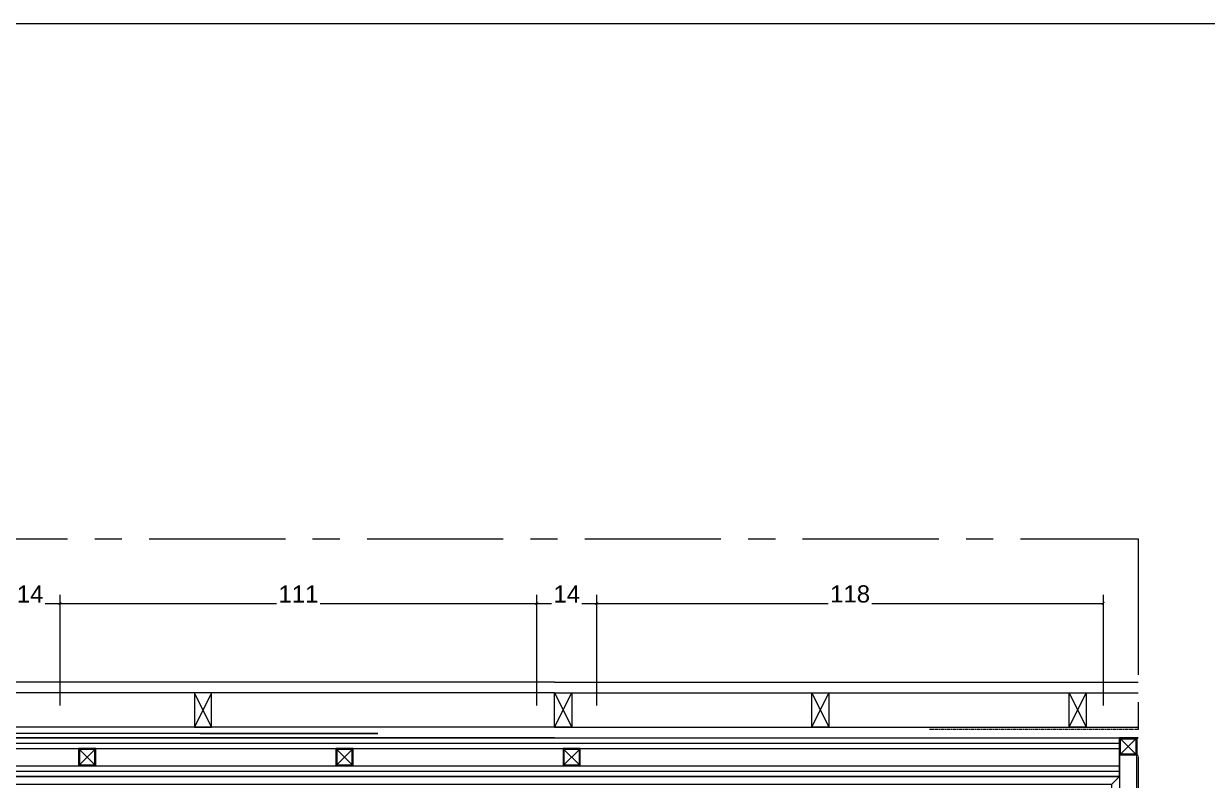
# Model space of a CAD drawing. Header units: millimetres. Extents: x 29001 to 40804, y -8833 to -5892.
# Drawn here: x 35714.1 to 35990.2, y -6088.4 to -5911.9 of the extents above; entities that cross this region are included whole.
import ezdxf
from ezdxf.enums import TextEntityAlignment as Align

# ---------------------------------------------------------------- set-up
doc = ezdxf.new("R2010")
doc.units = ezdxf.units.MM
doc.linetypes.add('CENTER', pattern=[50.8, 31.75, -6.35, 6.35, -6.35])
doc.linetypes.add('DOT', pattern=[3.002, 0.002, -3])
doc.layers.get('0').update_dxf_attribs({"lineweight": 0})
doc.layers.get('Defpoints').update_dxf_attribs({"lineweight": 0})
for name, color, linetype, lineweight in [('anahtar', 9, 'Continuous', 0), ('xxx_Auto_Duvar_Yesil Alcipan', 93, 'Continuous', 0), ('xxx_Auto_Kaplama_Ahşap', 34, 'Continuous', 0), ('xxx_Auto_Konstruksiyon_Metal', 141, 'Continuous', 0), ('xxx_Auto_Olcu_Ic', 33, 'Continuous', 0), ('xxx_Auto_Tefris_Silik', 252, 'Continuous', 0), ('xxx_Auto_Yardimci_Aks', 30, 'CENTER', 0), ('xxx_Auto_Yardimci_Lejand', 7, 'Continuous', 0), ('xxx_Auto_Yardimci_Metraj', 81, 'Continuous', 0), ('Y_DUVAR ALCIPAN', 6, 'Continuous', 0), ('Y_DUVAR KONST', 254, 'Continuous', 0)]:
    doc.layers.add(name, color=color, linetype=linetype, lineweight=lineweight)
doc.styles.add('AUTOBAN', font='')
doc.styles.get('AUTOBAN').set_extended_font_data('Helvetica Normal Tr')
doc.dimstyles.new('AUTO_DIM_1-20', dxfattribs={"dimtxt": 4, "dimasz": 0.75, "dimexe": 2, "dimexo": 10, "dimgap": 0.2, "dimtad": 1, "dimdec": 0, "dimrnd": 0.5, "dimdsep": 46, "dimtxsty": 'AUTOBAN', "dimblk": 'ARCHTICK', "dimcen": 2, "dimclrd": 256, "dimclre": 256, "dimclrt": 256, "dimadec": 0, "dimazin": 0, "dimtfac": 1, "dimtdec": 0, "dimtix": 1, "dimtofl": 0, "dimtmove": 1, "dimatfit": 3, "dimfxl": 1, "dimtolj": 1, "dimtzin": 0, "dimlwd": -1, "dimlwe": -1, "dimarcsym": 0})

# ---------------------------------------------------------------- blocks, each defined once
blk = doc.blocks.new('AUTO_LAYOUT_A0')
at = {"layer": 'xxx_Auto_Yardimci_Metraj', "color": 1}
blk.add_lwpolyline([(42, 84), (-76.8, 84), (-76.8, 0), (42, 0)], close=True, dxfattribs=at)
at = {"layer": 'xxx_Auto_Yardimci_Lejand', "style": 'AUTOBAN'}
for tag, p in [('PROJEADI', (36.802, 80.231)), ('REVIZYON', (37.278, 12.602)), ('REVIZYON', (37.278, 12.167)), ('REVIZYON', (37.278, 11.732)), ('REVIZYON', (37.278, 11.297)), ('ÇİZİMADI', (36.802, 10.22)), ('PNO', (38.791, 9.704)), ('OLCEK', (38.791, 9.269)), ('ÇİZEN', (38.791, 8.834)), ('KONTROL', (38.791, 8.399)), ('TARIH', (38.791, 7.964)), ('PROJENO', (38.791, 7.529))]:
    blk.add_attdef(tag, text='', height=0.2, dxfattribs=at).set_placement(p, align=Align.TOP_LEFT)
for tag, p in [('TARIH', (41.806, 12.602)), ('TARIH', (41.806, 12.167)), ('TARIH', (41.806, 11.732)), ('TARIH', (41.806, 11.297)), ('PNO', (38.677, 9.704)), ('SIZE', (41.803, 9.704))]:
    blk.add_attdef(tag, text='', height=0.2, dxfattribs=at).set_placement(p, align=Align.TOP_RIGHT)
for tag, p in [('PRJT', (38.677, 6.778)), ('DC', (39.765, 6.778)), ('SSN', (40.788, 6.778))]:
    blk.add_attdef(tag, text='', height=0.2, dxfattribs=at).set_placement(p, align=Align.TOP_CENTER)
blk = doc.blocks.new('KUTU PROFIL 40X80')
for p, q in [((8, 0), (0, -4)), ((0, 0), (8, -4))]:
    blk.add_line(p, q)
blk.add_lwpolyline([(0, 0), (8, 0), (8, -4), (0, -4)], close=True)
blk = doc.blocks.new('40x40 kutu profil')
at = {"layer": 'xxx_Auto_Konstruksiyon_Metal'}
for points in [[(-1674.77, -595.98), (-1674.77, -599.98), (-1670.77, -599.98), (-1670.77, -595.98), (-1674.77, -595.98)], [(-1670.97, -596.18), (-1674.57, -599.78)], [(-1674.57, -596.18), (-1670.97, -599.78)]]:
    blk.add_lwpolyline(points, dxfattribs=at)
blk.add_lwpolyline([(-1674.57, -596.18), (-1674.57, -599.78), (-1670.97, -599.78), (-1670.97, -596.18)], close=True, dxfattribs=at)
blk = doc.blocks.new('_ArchTick')
at = {"color": 0, "linetype": 'ByBlock', "const_width": 0.15}
blk.add_lwpolyline([(-0.5, -0.5), (0.5, 0.5)], dxfattribs=at)
blk = doc.blocks.new('*D318')
at = {"layer": 'Defpoints', "color": 0, "transparency": 16777216}
for p in [(35722.61, -6047.14), (35708.62, -6080.94, 0.02), (35722.61, -6080.94, 0.02)]:
    blk.add_point(p, dxfattribs=at)
at = {"layer": 'xxx_Auto_Olcu_Ic', "transparency": 16777216}
for p, q in [((35708.62, -6070.94), (35708.62, -6045.14)), ((35722.61, -6070.94), (35722.61, -6045.14)), ((35708.62, -6047.14), (35722.61, -6047.14))]:
    blk.add_line(p, q, dxfattribs=at)
at = {"layer": 'xxx_Auto_Olcu_Ic', "transparency": 16777216, "xscale": 0.75, "yscale": 0.75, "zscale": 0.75, "rotation": 180}
blk.add_blockref('_ArchTick', (35708.62, -6047.14), dxfattribs=at)
at = {"layer": 'xxx_Auto_Olcu_Ic', "transparency": 16777216, "xscale": 0.75, "yscale": 0.75, "zscale": 0.75}
blk.add_blockref('_ArchTick', (35722.61, -6047.14), dxfattribs=at)
at = {"layer": 'xxx_Auto_Olcu_Ic', "transparency": 16777216, "insert": (35715.62, -6044.94), "char_height": 4, "attachment_point": 5, "style": 'AUTOBAN', "bg_fill": 3, "box_fill_scale": 1.1, "bg_fill_color": 256, "bg_fill_true_color": 13158600, "bg_fill_transparency": 0}
blk.add_mtext('\\A1;14', dxfattribs=at)
blk = doc.blocks.new('*D319')
at = {"layer": 'Defpoints', "color": 0, "transparency": 16777216}
for p in [(35833.77, -6047.14), (35722.61, -6080.94, 0.02), (35833.77, -6080.94, 0.02)]:
    blk.add_point(p, dxfattribs=at)
at = {"layer": 'xxx_Auto_Olcu_Ic', "transparency": 16777216}
for p, q in [((35722.61, -6070.94), (35722.61, -6045.14)), ((35833.77, -6070.94), (35833.77, -6045.14)), ((35722.61, -6047.14), (35833.77, -6047.14))]:
    blk.add_line(p, q, dxfattribs=at)
at = {"layer": 'xxx_Auto_Olcu_Ic', "transparency": 16777216, "xscale": 0.75, "yscale": 0.75, "zscale": 0.75, "rotation": 180}
blk.add_blockref('_ArchTick', (35722.61, -6047.14), dxfattribs=at)
at = {"layer": 'xxx_Auto_Olcu_Ic', "transparency": 16777216, "xscale": 0.75, "yscale": 0.75, "zscale": 0.75}
blk.add_blockref('_ArchTick', (35833.77, -6047.14), dxfattribs=at)
at = {"layer": 'xxx_Auto_Olcu_Ic', "transparency": 16777216, "insert": (35778.19, -6044.94), "char_height": 4, "attachment_point": 5, "style": 'AUTOBAN', "bg_fill": 3, "box_fill_scale": 1.1, "bg_fill_color": 256, "bg_fill_true_color": 13158600, "bg_fill_transparency": 0}
blk.add_mtext('\\A1;111', dxfattribs=at)
blk = doc.blocks.new('*D320')
at = {"layer": 'Defpoints', "color": 0, "transparency": 16777216}
for p in [(35847.77, -6047.14), (35833.77, -6080.94, 0.02), (35847.77, -6080.94, 0.02)]:
    blk.add_point(p, dxfattribs=at)
at = {"layer": 'xxx_Auto_Olcu_Ic', "transparency": 16777216}
for p, q in [((35833.77, -6070.94), (35833.77, -6045.14)), ((35847.77, -6070.94), (35847.77, -6045.14)), ((35833.77, -6047.14), (35847.77, -6047.14))]:
    blk.add_line(p, q, dxfattribs=at)
at = {"layer": 'xxx_Auto_Olcu_Ic', "transparency": 16777216, "xscale": 0.75, "yscale": 0.75, "zscale": 0.75, "rotation": 180}
blk.add_blockref('_ArchTick', (35833.77, -6047.14), dxfattribs=at)
at = {"layer": 'xxx_Auto_Olcu_Ic', "transparency": 16777216, "xscale": 0.75, "yscale": 0.75, "zscale": 0.75}
blk.add_blockref('_ArchTick', (35847.77, -6047.14), dxfattribs=at)
at = {"layer": 'xxx_Auto_Olcu_Ic', "transparency": 16777216, "insert": (35840.77, -6044.94), "char_height": 4, "attachment_point": 5, "style": 'AUTOBAN', "bg_fill": 3, "box_fill_scale": 1.1, "bg_fill_color": 256, "bg_fill_true_color": 13158600, "bg_fill_transparency": 0}
blk.add_mtext('\\A1;14', dxfattribs=at)
blk = doc.blocks.new('*D321')
at = {"layer": 'Defpoints', "color": 0, "transparency": 16777216}
for p in [(35965.93, -6047.14), (35847.77, -6080.94, 0.02), (35965.93, -6080.94, 0.02)]:
    blk.add_point(p, dxfattribs=at)
at = {"layer": 'xxx_Auto_Olcu_Ic', "transparency": 16777216}
for p, q in [((35847.77, -6070.94), (35847.77, -6045.14)), ((35965.93, -6070.94), (35965.93, -6045.14)), ((35847.77, -6047.14), (35965.93, -6047.14))]:
    blk.add_line(p, q, dxfattribs=at)
at = {"layer": 'xxx_Auto_Olcu_Ic', "transparency": 16777216, "xscale": 0.75, "yscale": 0.75, "zscale": 0.75, "rotation": 180}
blk.add_blockref('_ArchTick', (35847.77, -6047.14), dxfattribs=at)
at = {"layer": 'xxx_Auto_Olcu_Ic', "transparency": 16777216, "xscale": 0.75, "yscale": 0.75, "zscale": 0.75}
blk.add_blockref('_ArchTick', (35965.93, -6047.14), dxfattribs=at)
at = {"layer": 'xxx_Auto_Olcu_Ic', "transparency": 16777216, "insert": (35906.85, -6044.94), "char_height": 4, "attachment_point": 5, "style": 'AUTOBAN', "bg_fill": 3, "box_fill_scale": 1.1, "bg_fill_color": 256, "bg_fill_true_color": 13158600, "bg_fill_transparency": 0}
blk.add_mtext('\\A1;118', dxfattribs=at)

msp = doc.modelspace()

# ---------------------------------------------------------------- linework, layer by layer
at = {"color": 8, "true_color": 0x6e6e6e}
for p, q in [((35796.75, -6077.5, 0.02), (35646.89, -6077.5, 0.02)), ((35796.75, -6077.5, 0.02), (35755.25, -6077.5, 0.02)), ((35755.25, -6077.5, 0.02), (35755.25, -6077.5, 0.02)), ((35755.25, -6077.5, 0.02), (35796.75, -6077.5, 0.02)), ((35796.75, -6077.5, 0.02), (35796.75, -6077.5, 0.02))]:
    msp.add_line(p, q, dxfattribs=at)
at = {"layer": 'anahtar', "lineweight": 0}
for p, q in [((35837.93, -6065.5, 0.02), (35336.99, -6065.5, 0.02)), ((35837.93, -6065.5, 0.02), (35974.01, -6065.5, 0.02)), ((35837.93, -6068, 0.02), (35336.99, -6068, 0.02)), ((35837.93, -6068, 0.02), (35974.01, -6068, 0.02)), ((35837.93, -6076, 0.02), (35336.99, -6076, 0.02)), ((35837.93, -6078.5, 0.02), (35336.99, -6078.5, 0.02)), ((35837.93, -6076, 0.02), (35974.01, -6076, 0.02)), ((35837.93, -6078.5, 0.02), (35974.01, -6078.5, 0.02))]:
    msp.add_line(p, q, dxfattribs=at)
at = {"layer": 'xxx_Auto_Duvar_Yesil Alcipan', "linetype": 'Continuous'}
for p, q in [((35336.99, -6078.5, 0.02), (35969.72, -6078.5, 0.02)), ((35969.72, -6087.5, 0.02), (35969.72, -6078.5, 0.02)), ((35969.72, -6087.5, 0.02), (35969.72, -6078.5, 0.02)), ((35969.72, -6087.5, 0.02), (35969.72, -6078.5, 0.02)), ((35336.99, -6079.75, 0.02), (35969.72, -6079.75, 0.02)), ((35336.99, -6081, 0.02), (35969.72, -6081, 0.02)), ((35969.72, -6086.25, 0.02), (35969.72, -6079.75, 0.02)), ((35969.72, -6085, 0.02), (35969.72, -6081, 0.02)), ((35336.99, -6085, 0.02), (35969.72, -6085, 0.02)), ((35336.99, -6086.25, 0.02), (35969.72, -6086.25, 0.02)), ((35336.99, -6087.5, 0.02), (35969.72, -6087.5, 0.02))]:
    msp.add_line(p, q, dxfattribs=at)
at = {"layer": 'xxx_Auto_Kaplama_Ahşap', "elevation": 0.02}
msp.add_lwpolyline([(35336.99, -6088.12), (35338.16, -6089.3), (35967.93, -6089.3), (35969.72, -6087.5), (35336.99, -6087.5)], dxfattribs=at)
at = {"layer": 'xxx_Auto_Kaplama_Ahşap', "linetype": 'Continuous', "elevation": 0.02}
msp.add_lwpolyline([(35969.72, -6131.9), (35967.93, -6131.9), (35967.93, -6089.3), (35969.72, -6087.5)], close=True, dxfattribs=at)
at = {"layer": 'xxx_Auto_Konstruksiyon_Metal', "elevation": 0.02}
msp.add_lwpolyline([(35973.72, -6124.9), (35973.72, -6078.5), (35969.72, -6078.5), (35969.72, -6124.9)], close=True, dxfattribs=at)
msp.add_lwpolyline([(35974.01, -6078.5), (35973.72, -6078.5), (35973.72, -6082.5), (35974.01, -6082.5)], dxfattribs=at)
at = {"layer": 'xxx_Auto_Tefris_Silik', "linetype": 'DOT', "ltscale": 0.005, "elevation": 0.02}
msp.add_lwpolyline([(35974.01, -6076.5), (35925.3, -6076.5)], dxfattribs=at)
msp.add_lwpolyline([(35974.01, -6076.5), (35925.3, -6076.5)], dxfattribs=at)
at = {"layer": 'xxx_Auto_Yardimci_Aks', "elevation": 0.02}
msp.add_lwpolyline([(35336.99, -6032.06), (35974.01, -6032.06), (35974.01, -6407.76), (35336.99, -6407.76)], close=True, dxfattribs=at)
at = {"layer": 'Y_DUVAR ALCIPAN'}
for p, q in [((35837.93, -6065.5, 0.02), (35336.99, -6065.5, 0.02)), ((35837.93, -6065.5, 0.02), (35974.01, -6065.5, 0.02)), ((35837.93, -6068, 0.02), (35336.99, -6068, 0.02)), ((35837.93, -6068, 0.02), (35974.01, -6068, 0.02)), ((35837.93, -6076, 0.02), (35336.99, -6076, 0.02)), ((35837.93, -6078.5, 0.02), (35336.99, -6078.5, 0.02)), ((35837.93, -6076, 0.02), (35974.01, -6076, 0.02)), ((35837.93, -6078.5, 0.02), (35974.01, -6078.5, 0.02))]:
    msp.add_line(p, q, dxfattribs=at)

# ---------------------------------------------------------------- block references
at = {"layer": 'xxx_Auto_Konstruksiyon_Metal', "xscale": -1, "rotation": 180}
msp.add_blockref('40x40 kutu profil', (37644.49, -6678.48, 0.02), dxfattribs=at)
at = {"layer": 'xxx_Auto_Konstruksiyon_Metal', "rotation": 90}
for p in [(35130.95, -4410.23, 0.02), (35190.95, -4410.23, 0.02), (35243.95, -4410.23, 0.02)]:
    msp.add_blockref('40x40 kutu profil', p, dxfattribs=at)
at = {"layer": 'xxx_Auto_Yardimci_Lejand', "color": 5, "xscale": 20, "yscale": 20, "zscale": 20}
msp.add_blockref('AUTO_LAYOUT_A0', (36692.41, -7591.9), dxfattribs=at)
at = {"layer": 'Y_DUVAR KONST', "xscale": -1, "rotation": 270}
msp.add_blockref('KUTU PROFIL 40X80', (35757.93, -6076, 0.02), dxfattribs=at)
at = {"layer": 'Y_DUVAR KONST', "rotation": 90}
for p in [(35837.93, -6076, 0.02), (35897.93, -6076, 0.02), (35957.93, -6076, 0.02)]:
    msp.add_blockref('KUTU PROFIL 40X80', p, dxfattribs=at)

# ---------------------------------------------------------------- next in the draw order: dimensions: what is measured, and where the dimension line sits
at = {"layer": 'xxx_Auto_Olcu_Ic'}
dim = msp.add_linear_dim(base=(35722.61, -6047.14), p1=(35708.62, -6080.94, 0.02), p2=(35722.61, -6080.94, 0.02), dimstyle='AUTO_DIM_1-20', override={"dimtfill": 1}, dxfattribs=at)
dim.commit()
dim.dimension.update_dxf_attribs({"geometry": '*D318', "text_midpoint": (35715.62, -6044.94)})

# ---------------------------------------------------------------- next in the draw order: dimensions: what is measured, and where the dimension line sits
dim = msp.add_linear_dim(base=(35833.77, -6047.14), p1=(35722.61, -6080.94, 0.02), p2=(35833.77, -6080.94, 0.02), dimstyle='AUTO_DIM_1-20', override={"dimtfill": 1}, dxfattribs=at)
dim.commit()
dim.dimension.update_dxf_attribs({"geometry": '*D319', "text_midpoint": (35778.19, -6044.94)})

# ---------------------------------------------------------------- next in the draw order: dimensions: what is measured, and where the dimension line sits
dim = msp.add_linear_dim(base=(35847.77, -6047.14), p1=(35833.77, -6080.94, 0.02), p2=(35847.77, -6080.94, 0.02), dimstyle='AUTO_DIM_1-20', override={"dimtfill": 1}, dxfattribs=at)
dim.commit()
dim.dimension.update_dxf_attribs({"geometry": '*D320', "text_midpoint": (35840.77, -6044.94)})

# ---------------------------------------------------------------- next in the draw order: dimensions: what is measured, and where the dimension line sits
dim = msp.add_linear_dim(base=(35965.93, -6047.14), p1=(35847.77, -6080.94, 0.02), p2=(35965.93, -6080.94, 0.02), dimstyle='AUTO_DIM_1-20', override={"dimtfill": 1}, dxfattribs=at)
dim.commit()
dim.dimension.update_dxf_attribs({"geometry": '*D321', "text_midpoint": (35906.85, -6044.94)})

doc.saveas('drawing.dxf')
